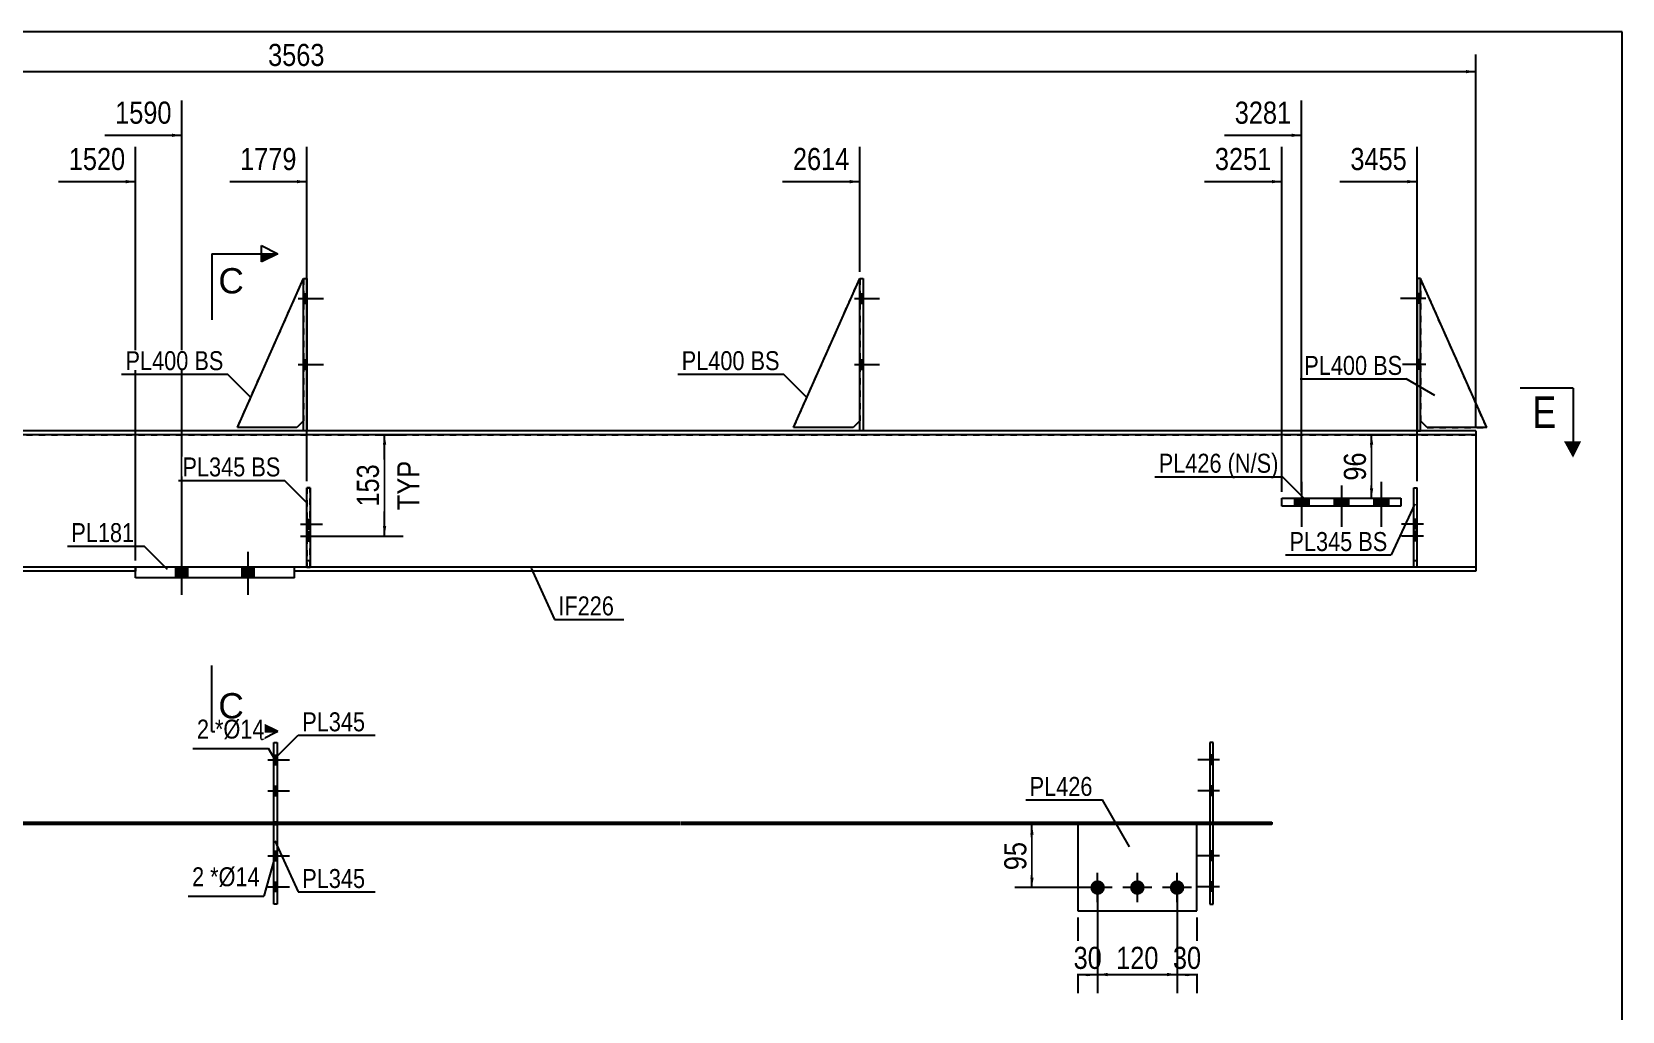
# Model space of a CAD drawing. Header units: millimetres. Extents: x -26 to 376, y -206 to 71.
# Drawn here: x 136.3 to 376.5, y -77.1 to 70.9 of the extents above; entities that cross this region are included whole.
import ezdxf

# ---------------------------------------------------------------- set-up
doc = ezdxf.new("R2010")
doc.units = ezdxf.units.MM
doc.linetypes.add('DXK_LINE_DOT1', pattern=[1.8814, 0.9407, -0.9407])
doc.linetypes.add('DXK_LINE_DOT2', pattern=[3.9198, 1.9599, -1.9599])
doc.styles.add('Arial', font='ARIAL.TTF', dxfattribs={"height": 0.2})
doc.styles.add('Arial Narrow', font='ARIALN.TTF', dxfattribs={"height": 0.2})

# ---------------------------------------------------------------- blocks, each defined once
blk = doc.blocks.new('Unknown-623535673-3405')
at = {"color": 5, "linetype": 'Continuous'}
for p, q in [((376.47, 70.86), (-23.53, 70.86)), ((376.47, -206.14), (376.47, 70.86))]:
    blk.add_line(p, q, dxfattribs=at)
blk = doc.blocks.new('Part-623535673-1231 - 1213')
at = {"color": 2, "linetype": 'Continuous'}
for p, q in [((354.37, 10), (0, 10)), ((177.32, 10.6), (93.82, 10.6)), ((261.32, 10.6), (177.82, 10.6)), ((345.51, 10.6), (261.82, 10.6)), ((354.37, 10.6), (346.01, 10.6)), ((354.37, 10.6), (354.37, 10))]:
    blk.add_line(p, q, dxfattribs=at)
at = {"color": 7, "linetype": 'DXK_LINE_DOT1'}
for p, q in [((177.82, 10.6), (177.32, 10.6)), ((261.82, 10.6), (261.32, 10.6)), ((346.01, 10.6), (345.51, 10.6))]:
    blk.add_line(p, q, dxfattribs=at)
blk = doc.blocks.new('Bolt-623535673-6564 - 1213')
at = {"color": 3, "linetype": 'DXK_LINE_DOT2'}
for p, q in [((176.87, -3.51), (180.17, -3.51)), ((177.82, -2.81), (178.32, -2.81)), ((177.82, -4.21), (178.32, -4.21)), ((177.82, -4.6), (178.32, -4.6)), ((176.87, -5.3), (180.17, -5.3)), ((177.82, -6), (178.32, -6))]:
    blk.add_line(p, q, dxfattribs=at)
blk = doc.blocks.new('Bolt-623535673-1279 - 1213')
at = {"linetype": 'Continuous'}
for points in [[(177.82, 29.9), (177.82, 31.3), (177.32, 31.3), (177.32, 29.9)], [(177.82, 29.9), (177.82, 31.3), (177.32, 31.3), (177.32, 29.9)], [(177.82, 29.9), (177.82, 31.3), (177.32, 31.3), (177.32, 29.9)], [(177.82, 19.9), (177.82, 21.3), (177.32, 21.3), (177.32, 19.9)], [(177.82, 19.9), (177.82, 21.3), (177.32, 21.3), (177.32, 19.9)], [(177.82, 19.9), (177.82, 21.3), (177.32, 21.3), (177.32, 19.9)]]:
    blk.add_hatch(color=3, dxfattribs=at).paths.add_polyline_path(points)
at = {"color": 3, "linetype": 'Continuous'}
for p, q in [((177.32, 31.3), (177.82, 31.3)), ((177.32, 31.3), (177.82, 31.3)), ((177.32, 31.3), (177.82, 31.3)), ((176.52, 30.6), (180.32, 30.6)), ((176.52, 30.6), (180.32, 30.6)), ((176.52, 30.6), (180.32, 30.6)), ((177.32, 29.9), (177.82, 29.9)), ((177.32, 29.9), (177.82, 29.9)), ((177.32, 29.9), (177.82, 29.9)), ((176.52, 20.6), (180.32, 20.6)), ((176.52, 20.6), (180.32, 20.6)), ((176.52, 20.6), (180.32, 20.6)), ((177.32, 21.3), (177.82, 21.3)), ((177.32, 21.3), (177.82, 21.3)), ((177.32, 21.3), (177.82, 21.3)), ((177.32, 19.9), (177.82, 19.9)), ((177.32, 19.9), (177.82, 19.9)), ((177.32, 19.9), (177.82, 19.9))]:
    blk.add_line(p, q, dxfattribs=at)
blk = doc.blocks.new('Bolt-623535673-1286 - 1213')
at = {"linetype": 'Continuous'}
for points in [[(261.82, 29.9), (261.82, 31.3), (261.32, 31.3), (261.32, 29.9)], [(261.82, 29.9), (261.82, 31.3), (261.32, 31.3), (261.32, 29.9)], [(261.82, 29.9), (261.82, 31.3), (261.32, 31.3), (261.32, 29.9)], [(261.82, 19.9), (261.82, 21.3), (261.32, 21.3), (261.32, 19.9)], [(261.82, 19.9), (261.82, 21.3), (261.32, 21.3), (261.32, 19.9)], [(261.82, 19.9), (261.82, 21.3), (261.32, 21.3), (261.32, 19.9)]]:
    blk.add_hatch(color=3, dxfattribs=at).paths.add_polyline_path(points)
at = {"color": 3, "linetype": 'Continuous'}
for p, q in [((261.32, 31.3), (261.82, 31.3)), ((261.32, 31.3), (261.82, 31.3)), ((261.32, 31.3), (261.82, 31.3)), ((260.52, 30.6), (264.32, 30.6)), ((260.52, 30.6), (264.32, 30.6)), ((260.52, 30.6), (264.32, 30.6)), ((261.32, 29.9), (261.82, 29.9)), ((261.32, 29.9), (261.82, 29.9)), ((261.32, 29.9), (261.82, 29.9)), ((260.52, 20.6), (264.32, 20.6)), ((260.52, 20.6), (264.32, 20.6)), ((260.52, 20.6), (264.32, 20.6)), ((261.32, 21.3), (261.82, 21.3)), ((261.32, 21.3), (261.82, 21.3)), ((261.32, 21.3), (261.82, 21.3)), ((261.32, 19.9), (261.82, 19.9)), ((261.32, 19.9), (261.82, 19.9)), ((261.32, 19.9), (261.82, 19.9))]:
    blk.add_line(p, q, dxfattribs=at)
blk = doc.blocks.new('Part-623535673-1232 - 1213')
at = {"color": 2, "linetype": 'Continuous'}
for p, q in [((3.48, -10.6), (3.48, -10)), ((9.82, -10), (3.48, -10)), ((151.95, -10.6), (3.48, -10.6)), ((151.95, -10), (10.32, -10))]:
    blk.add_line(p, q, dxfattribs=at)
at = {"color": 7, "linetype": 'DXK_LINE_DOT1'}
for p, q in [((10.32, -10), (9.82, -10)), ((151.95, -10), (151.95, -10.6))]:
    blk.add_line(p, q, dxfattribs=at)
blk = doc.blocks.new('Bolt-623535673-6558 - 1213')
at = {"color": 3, "linetype": 'DXK_LINE_DOT2'}
for p, q in [((346.46, -3.51), (343.16, -3.51)), ((345.51, -2.81), (345.01, -2.81)), ((345.51, -4.21), (345.01, -4.21)), ((345.51, -4.6), (345.01, -4.6)), ((346.46, -5.3), (343.16, -5.3)), ((345.51, -6), (345.01, -6))]:
    blk.add_line(p, q, dxfattribs=at)
blk = doc.blocks.new('Part-623535673-1233 - 1213')
at = {"color": 2, "linetype": 'Continuous'}
for p, q in [((151.95, -11.6), (151.95, -10)), ((175.95, -10), (151.95, -10)), ((175.95, -11.6), (151.95, -11.6)), ((175.95, -11.6), (175.95, -10))]:
    blk.add_line(p, q, dxfattribs=at)
blk = doc.blocks.new('Part-623535673-6553 - 1213')
at = {"color": 7, "linetype": 'DXK_LINE_DOT1'}
for p, q in [((251.32, 11.1), (261.32, 33.6)), ((261.32, 12.1), (260.32, 11.1)), ((260.32, 11.1), (251.32, 11.1))]:
    blk.add_line(p, q, dxfattribs=at)
blk = doc.blocks.new('Part-623535673-1241 - 1213')
at = {"color": 2, "linetype": 'Continuous'}
for p, q in [((346.01, 33.6), (345.51, 33.6)), ((345.51, 33.6), (345.51, 10.6)), ((346.01, 10.6), (346.01, 33.6)), ((345.51, 10.6), (346.01, 10.6))]:
    blk.add_line(p, q, dxfattribs=at)
blk = doc.blocks.new('Part-623535673-1242 - 1213')
at = {"color": 2, "linetype": 'Continuous'}
for p, q in [((356.01, 11.1), (346.01, 33.6)), ((347.01, 11.1), (346.01, 12.1)), ((356.01, 11.1), (347.01, 11.1))]:
    blk.add_line(p, q, dxfattribs=at)
at = {"color": 7, "linetype": 'DXK_LINE_DOT1'}
blk.add_line((346.01, 33.6), (346.01, 12.1), dxfattribs=at)
blk = doc.blocks.new('Part-623535673-1245 - 1213')
at = {"color": 7, "linetype": 'DXK_LINE_DOT1'}
for p, q in [((345.01, -10), (345.01, 2)), ((345.01, 2), (345.51, 2)), ((345.51, -10), (345.51, 2)), ((345.01, -9), (345.51, -9)), ((345.51, -10), (345.01, -10))]:
    blk.add_line(p, q, dxfattribs=at)
blk = doc.blocks.new('Part-623535673-1249 - 1213')
at = {"color": 2, "linetype": 'Continuous'}
for p, q in [((177.32, 10.6), (177.32, 33.6)), ((177.32, 33.6), (177.82, 33.6)), ((177.82, 33.6), (177.82, 10.6)), ((177.82, 10.6), (177.32, 10.6))]:
    blk.add_line(p, q, dxfattribs=at)
blk = doc.blocks.new('Part-623535673-1250 - 1213')
at = {"color": 2, "linetype": 'Continuous'}
for p, q in [((167.32, 11.1), (177.32, 33.6)), ((177.32, 12.1), (176.32, 11.1)), ((176.32, 11.1), (167.32, 11.1))]:
    blk.add_line(p, q, dxfattribs=at)
at = {"color": 7, "linetype": 'DXK_LINE_DOT1'}
blk.add_line((177.32, 33.6), (177.32, 12.1), dxfattribs=at)
blk = doc.blocks.new('Part-623535673-1253 - 1213')
at = {"color": 2, "linetype": 'Continuous'}
for p, q in [((177.82, -10), (177.82, 2)), ((177.82, 2), (178.32, 2)), ((178.32, 2), (178.32, -10)), ((178.32, -10), (177.82, -10))]:
    blk.add_line(p, q, dxfattribs=at)
at = {"color": 7, "linetype": 'DXK_LINE_DOT1'}
blk.add_line((177.82, -9), (178.32, -9), dxfattribs=at)
blk = doc.blocks.new('Part-623535673-1256 - 1213')
at = {"color": 2, "linetype": 'Continuous'}
for p, q in [((261.32, 10.6), (261.32, 33.6)), ((261.32, 33.6), (261.82, 33.6)), ((261.82, 33.6), (261.82, 10.6)), ((261.82, 10.6), (261.32, 10.6))]:
    blk.add_line(p, q, dxfattribs=at)
blk = doc.blocks.new('Part-623535673-1257 - 1213')
at = {"color": 2, "linetype": 'Continuous'}
for p, q in [((325.06, -0.8), (325.06, 0.4)), ((325.06, 0.4), (343.06, 0.4)), ((343.06, 0.4), (343.06, -0.8)), ((343.06, -0.8), (325.06, -0.8))]:
    blk.add_line(p, q, dxfattribs=at)
blk = doc.blocks.new('Part-623535673-1259 - 1213')
at = {"color": 2, "linetype": 'Continuous'}
for p, q in [((177.82, -10), (175.95, -10)), ((354.37, -10.6), (175.95, -10.6)), ((345.01, -10), (178.32, -10)), ((354.37, -10), (345.51, -10)), ((354.37, -10), (354.37, -10.6))]:
    blk.add_line(p, q, dxfattribs=at)
at = {"color": 7, "linetype": 'DXK_LINE_DOT1'}
for p, q in [((175.95, -10.6), (175.95, -10)), ((178.32, -10), (177.82, -10)), ((345.51, -10), (345.01, -10))]:
    blk.add_line(p, q, dxfattribs=at)
blk = doc.blocks.new('Part-623535673-1260 - 1213')
at = {"color": 7, "linetype": 'DXK_LINE_DOT1'}
for p, q in [((0, 10), (354.37, 10)), ((345.01, -10), (10.32, -10)), ((354.37, -10), (345.51, -10))]:
    blk.add_line(p, q, dxfattribs=at)
at = {"color": 2, "linetype": 'Continuous'}
blk.add_line((354.37, 10), (354.37, -10), dxfattribs=at)
blk = doc.blocks.new('Bolt-623535673-1263 - 1213')
at = {"linetype": 'Continuous'}
for points in [[(158.05, -11.6), (159.85, -11.6), (159.85, -10), (158.05, -10)], [(158.05, -11.6), (159.85, -11.6), (159.85, -10), (158.05, -10)], [(168.05, -11.6), (169.85, -11.6), (169.85, -10), (168.05, -10)], [(168.05, -11.6), (169.85, -11.6), (169.85, -10), (168.05, -10)]]:
    blk.add_hatch(color=3, dxfattribs=at).paths.add_polyline_path(points)
at = {"color": 3, "linetype": 'Continuous'}
for p, q in [((158.95, -14.2), (158.95, -7.7)), ((158.95, -14.2), (158.95, -7.7)), ((168.95, -14.2), (168.95, -7.7)), ((168.95, -14.2), (168.95, -7.7)), ((158.05, -11.6), (158.05, -10)), ((158.05, -11.6), (158.05, -10)), ((159.85, -11.6), (159.85, -10)), ((159.85, -11.6), (159.85, -10)), ((168.05, -11.6), (168.05, -10)), ((168.05, -11.6), (168.05, -10)), ((169.85, -11.6), (169.85, -10)), ((169.85, -11.6), (169.85, -10))]:
    blk.add_line(p, q, dxfattribs=at)
blk = doc.blocks.new('Bolt-623535673-1271 - 1213')
at = {"linetype": 'Continuous'}
for points in [[(346.01, 29.9), (346.01, 31.3), (345.51, 31.3), (345.51, 29.9)], [(346.01, 29.9), (346.01, 31.3), (345.51, 31.3), (345.51, 29.9)], [(346.01, 29.9), (346.01, 31.3), (345.51, 31.3), (345.51, 29.9)], [(346.01, 19.9), (346.01, 21.3), (345.51, 21.3), (345.51, 19.9)], [(346.01, 19.9), (346.01, 21.3), (345.51, 21.3), (345.51, 19.9)], [(346.01, 19.9), (346.01, 21.3), (345.51, 21.3), (345.51, 19.9)]]:
    blk.add_hatch(color=3, dxfattribs=at).paths.add_polyline_path(points)
at = {"color": 3, "linetype": 'Continuous'}
for p, q in [((346.01, 31.3), (345.51, 31.3)), ((346.01, 31.3), (345.51, 31.3)), ((346.01, 31.3), (345.51, 31.3)), ((346.81, 30.6), (343.01, 30.6)), ((346.81, 30.6), (343.01, 30.6)), ((346.81, 30.6), (343.01, 30.6)), ((346.01, 29.9), (345.51, 29.9)), ((346.01, 29.9), (345.51, 29.9)), ((346.01, 29.9), (345.51, 29.9)), ((346.81, 20.6), (343.01, 20.6)), ((346.81, 20.6), (343.01, 20.6)), ((346.81, 20.6), (343.01, 20.6)), ((346.01, 21.3), (345.51, 21.3)), ((346.01, 21.3), (345.51, 21.3)), ((346.01, 21.3), (345.51, 21.3)), ((346.01, 19.9), (345.51, 19.9)), ((346.01, 19.9), (345.51, 19.9)), ((346.01, 19.9), (345.51, 19.9))]:
    blk.add_line(p, q, dxfattribs=at)
blk = doc.blocks.new('Bolt-623535673-1287 - 1213')
at = {"linetype": 'Continuous'}
for points in [[(329.16, 0.4), (326.96, 0.4), (326.96, -0.8), (329.16, -0.8)], [(335.16, 0.4), (332.96, 0.4), (332.96, -0.8), (335.16, -0.8)], [(341.16, 0.4), (338.96, 0.4), (338.96, -0.8), (341.16, -0.8)]]:
    blk.add_hatch(color=3, dxfattribs=at).paths.add_polyline_path(points)
at = {"color": 3, "linetype": 'Continuous'}
for p, q in [((328.06, 2.9), (328.06, -3.9)), ((334.06, 2.9), (334.06, -3.9)), ((340.06, 2.9), (340.06, -3.9)), ((326.96, 0.4), (326.96, -0.8)), ((329.16, 0.4), (329.16, -0.8)), ((332.96, 0.4), (332.96, -0.8)), ((335.16, 0.4), (335.16, -0.8)), ((338.96, 0.4), (338.96, -0.8)), ((341.16, 0.4), (341.16, -0.8))]:
    blk.add_line(p, q, dxfattribs=at)
blk = doc.blocks.new('Part-623535673-6540 - 1213')
at = {"color": 7, "linetype": 'DXK_LINE_DOT1'}
for p, q in [((177.82, 2), (177.82, -10)), ((178.32, 2), (177.82, 2)), ((178.32, -10), (178.32, 2)), ((177.82, -10), (178.32, -10))]:
    blk.add_line(p, q, dxfattribs=at)
blk = doc.blocks.new('Part-623535673-6551 - 1213')
at = {"color": 7, "linetype": 'DXK_LINE_DOT1'}
for p, q in [((356.01, 11.1), (346.01, 33.6)), ((346.01, 12.1), (347.01, 11.1)), ((347.01, 11.1), (356.01, 11.1))]:
    blk.add_line(p, q, dxfattribs=at)
blk = doc.blocks.new('Part-623535673-6539 - 1213')
at = {"color": 2, "linetype": 'Continuous'}
for p, q in [((251.32, 11.1), (261.32, 33.6)), ((261.32, 12.1), (260.32, 11.1)), ((260.32, 11.1), (251.32, 11.1))]:
    blk.add_line(p, q, dxfattribs=at)
at = {"color": 7, "linetype": 'DXK_LINE_DOT1'}
blk.add_line((261.32, 33.6), (261.32, 12.1), dxfattribs=at)
blk = doc.blocks.new('Part-623535673-6544 - 1213')
at = {"color": 2, "linetype": 'Continuous'}
for p, q in [((345.01, -10), (345.01, 2)), ((345.01, 2), (345.51, 2)), ((345.51, -10), (345.51, 2)), ((345.51, -10), (345.01, -10))]:
    blk.add_line(p, q, dxfattribs=at)
blk = doc.blocks.new('Part-623535673-6552 - 1213')
at = {"color": 7, "linetype": 'DXK_LINE_DOT1'}
for p, q in [((167.32, 11.1), (177.32, 33.6)), ((177.32, 12.1), (176.32, 11.1)), ((176.32, 11.1), (167.32, 11.1))]:
    blk.add_line(p, q, dxfattribs=at)
blk = doc.blocks.new('Bolt-623535673-6561 - 1213')
at = {"linetype": 'Continuous'}
for points in [[(177.82, -2.81), (177.82, -4.21), (178.32, -4.21), (178.32, -2.81)], [(177.82, -4.6), (177.82, -6), (178.32, -6), (178.32, -4.6)]]:
    blk.add_hatch(color=3, dxfattribs=at).paths.add_polyline_path(points)
at = {"color": 3, "linetype": 'Continuous'}
for p, q in [((176.87, -3.51), (180.17, -3.51)), ((177.82, -2.81), (178.32, -2.81)), ((177.82, -4.21), (178.32, -4.21)), ((177.82, -4.6), (178.32, -4.6)), ((176.87, -5.3), (180.17, -5.3)), ((177.82, -6), (178.32, -6))]:
    blk.add_line(p, q, dxfattribs=at)
blk = doc.blocks.new('Bolt-623535673-6567 - 1213')
at = {"linetype": 'Continuous'}
for points in [[(345.51, -4.21), (345.51, -2.81), (345.01, -2.81), (345.01, -4.21)], [(345.51, -6), (345.51, -4.6), (345.01, -4.6), (345.01, -6)]]:
    blk.add_hatch(color=3, dxfattribs=at).paths.add_polyline_path(points)
at = {"color": 3, "linetype": 'Continuous'}
for p, q in [((346.46, -3.51), (343.16, -3.51)), ((345.51, -2.81), (345.01, -2.81)), ((345.51, -4.21), (345.01, -4.21)), ((345.51, -4.6), (345.01, -4.6)), ((346.46, -5.3), (343.16, -5.3)), ((345.51, -6), (345.01, -6))]:
    blk.add_line(p, q, dxfattribs=at)
blk = doc.blocks.new('Part-623535673-5428 - 5403')
at = {"color": 2, "linetype": 'Continuous'}
for p, q in [((172.85, -60.89), (172.85, -48.89)), ((173.35, -48.89), (173.35, -60.89)), ((173.35, -60.89), (172.85, -60.89))]:
    blk.add_line(p, q, dxfattribs=at)
at = {"color": 7, "linetype": 'DXK_LINE_DOT1'}
blk.add_line((172.85, -48.89), (173.35, -48.89), dxfattribs=at)
blk = doc.blocks.new('Part-623535673-5420 - 5403')
at = {"color": 2, "linetype": 'Continuous'}
for p, q in [((314.71, -36.49), (314.21, -36.49)), ((314.21, -36.49), (314.21, -48.49)), ((314.71, -48.49), (314.71, -36.49))]:
    blk.add_line(p, q, dxfattribs=at)
at = {"color": 7, "linetype": 'DXK_LINE_DOT1'}
blk.add_line((314.21, -48.49), (314.71, -48.49), dxfattribs=at)
blk = doc.blocks.new('Part-623535673-5432 - 5403')
at = {"color": 2, "linetype": 'Continuous'}
for p, q in [((294.25, -48.89), (294.25, -61.89)), ((312.25, -61.89), (312.25, -48.89)), ((294.25, -61.89), (312.25, -61.89))]:
    blk.add_line(p, q, dxfattribs=at)
at = {"color": 7, "linetype": 'DXK_LINE_DOT1'}
blk.add_line((312.25, -48.89), (294.25, -48.89), dxfattribs=at)
blk = doc.blocks.new('Part-623535673-5435 - 5403')
at = {"linetype": 'Continuous'}
h = blk.add_hatch(dxfattribs=at)
h.set_pattern_fill('', scale=0.3, style=0, pattern_type=0)
h.set_pattern_definition([(45, (323.5622, -48.8913), (-0.6735192, 0.6735192), [])])
h.paths.add_polyline_path([(6.06, -48.89), (323.56, -48.89), (323.56, -48.49), (6.06, -48.49)])
at = {"color": 2, "linetype": 'Continuous'}
for p, q in [((111.9, -48.49), (234.15, -48.49)), ((234.15, -48.89), (111.9, -48.89)), ((234.25, -48.49), (323.56, -48.49)), ((323.56, -48.89), (234.25, -48.89)), ((323.56, -48.49), (323.56, -48.89))]:
    blk.add_line(p, q, dxfattribs=at)
blk = doc.blocks.new('Bolt-623535673-5462 - 5403')
at = {"linetype": 'Continuous'}
for points in [[(296.15, -58.39, -1), (298.35, -58.39, -1)], [(302.15, -58.39, -1), (304.35, -58.39, -1)], [(308.15, -58.39, -1), (310.35, -58.39, -1)]]:
    blk.add_hatch(color=3, dxfattribs=at).paths.add_polyline_path(points)
at = {"color": 3, "linetype": 'Continuous'}
for p, q in [((297.25, -60.59), (297.25, -56.19)), ((303.25, -60.59), (303.25, -56.19)), ((309.25, -60.59), (309.25, -56.19)), ((299.45, -58.39), (295.05, -58.39)), ((305.45, -58.39), (301.05, -58.39)), ((311.45, -58.39), (307.05, -58.39))]:
    blk.add_line(p, q, dxfattribs=at)
blk = doc.blocks.new('Part-623535673-6678 - 5403')
at = {"color": 2, "linetype": 'Continuous'}
for p, q in [((172.85, -48.49), (172.85, -36.49)), ((172.85, -36.49), (173.35, -36.49)), ((173.35, -36.49), (173.35, -48.49))]:
    blk.add_line(p, q, dxfattribs=at)
at = {"color": 7, "linetype": 'DXK_LINE_DOT1'}
blk.add_line((173.35, -48.49), (172.85, -48.49), dxfattribs=at)
blk = doc.blocks.new('Part-623535673-6682 - 5403')
at = {"color": 2, "linetype": 'Continuous'}
for p, q in [((314.21, -48.89), (314.21, -60.89)), ((314.71, -60.89), (314.71, -48.89)), ((314.21, -60.89), (314.71, -60.89))]:
    blk.add_line(p, q, dxfattribs=at)
at = {"color": 7, "linetype": 'DXK_LINE_DOT1'}
blk.add_line((314.71, -48.89), (314.21, -48.89), dxfattribs=at)
blk = doc.blocks.new('Bolt-623535673-6696 - 5403')
at = {"linetype": 'Continuous'}
for points in [[(314.71, -39.82), (314.71, -38.42), (314.21, -38.42), (314.21, -39.82)], [(314.71, -44.49), (314.71, -43.09), (314.21, -43.09), (314.21, -44.49)]]:
    blk.add_hatch(color=3, dxfattribs=at).paths.add_polyline_path(points)
at = {"color": 3, "linetype": 'Continuous'}
for p, q in [((314.71, -38.42), (314.21, -38.42)), ((315.66, -39.12), (312.36, -39.12)), ((314.71, -39.82), (314.21, -39.82)), ((314.71, -43.09), (314.21, -43.09)), ((315.66, -43.79), (312.36, -43.79)), ((314.71, -44.49), (314.21, -44.49))]:
    blk.add_line(p, q, dxfattribs=at)
blk = doc.blocks.new('Bolt-623535673-6699 - 5403')
at = {"linetype": 'Continuous'}
for points in [[(172.85, -52.89), (172.85, -54.29), (173.35, -54.29), (173.35, -52.89)], [(172.85, -57.56), (172.85, -58.96), (173.35, -58.96), (173.35, -57.56)]]:
    blk.add_hatch(color=3, dxfattribs=at).paths.add_polyline_path(points)
at = {"color": 3, "linetype": 'Continuous'}
for p, q in [((171.9, -53.59), (175.2, -53.59)), ((172.85, -52.89), (173.35, -52.89)), ((172.85, -54.29), (173.35, -54.29)), ((172.85, -57.56), (173.35, -57.56)), ((171.9, -58.26), (175.2, -58.26)), ((172.85, -58.96), (173.35, -58.96))]:
    blk.add_line(p, q, dxfattribs=at)
blk = doc.blocks.new('Bolt-623535673-6702 - 5403')
at = {"linetype": 'Continuous'}
for points in [[(173.35, -39.82), (173.35, -38.42), (172.85, -38.42), (172.85, -39.82)], [(173.35, -44.49), (173.35, -43.09), (172.85, -43.09), (172.85, -44.49)]]:
    blk.add_hatch(color=3, dxfattribs=at).paths.add_polyline_path(points)
at = {"color": 3, "linetype": 'Continuous'}
for p, q in [((172.85, -38.42), (173.35, -38.42)), ((171.9, -39.12), (175.2, -39.12)), ((172.85, -39.82), (173.35, -39.82)), ((172.85, -43.09), (173.35, -43.09)), ((171.9, -43.79), (175.2, -43.79)), ((172.85, -44.49), (173.35, -44.49))]:
    blk.add_line(p, q, dxfattribs=at)
blk = doc.blocks.new('Bolt-623535673-6705 - 5403')
at = {"linetype": 'Continuous'}
for points in [[(314.21, -52.89), (314.21, -54.29), (314.71, -54.29), (314.71, -52.89)], [(314.21, -57.56), (314.21, -58.96), (314.71, -58.96), (314.71, -57.56)]]:
    blk.add_hatch(color=3, dxfattribs=at).paths.add_polyline_path(points)
at = {"color": 3, "linetype": 'Continuous'}
for p, q in [((315.66, -53.59), (312.36, -53.59)), ((314.71, -52.89), (314.21, -52.89)), ((314.71, -54.29), (314.21, -54.29)), ((314.71, -57.56), (314.21, -57.56)), ((315.66, -58.26), (312.36, -58.26)), ((314.71, -58.96), (314.21, -58.96))]:
    blk.add_line(p, q, dxfattribs=at)
blk = doc.blocks.new('StraightDimension-623535673-9148 - 1213')
at = {"linetype": 'Continuous'}
blk.add_hatch(color=4, dxfattribs=at).paths.add_polyline_path([(323.56, 48.48), (325.06, 48.23), (323.56, 47.98)])
at = {"color": 4, "linetype": 'Continuous'}
for p, q in [((325.06, 1.4), (325.06, 53.48)), ((313.4, 48.23), (325.06, 48.23))]:
    blk.add_line(p, q, dxfattribs=at)
at = {"color": 0}
blk.add_wipeout([(324.19, 49.28), (324.19, 54.18), (314.26, 54.18), (314.26, 49.28)], dxfattribs=at)
at = {"color": 4, "style": 'Arial Narrow'}
blk.add_text('3251', height=3.34, dxfattribs=at).set_placement((314.96, 49.98))
blk = doc.blocks.new('StraightDimension-623535673-9146 - 1213')
at = {"linetype": 'Continuous'}
blk.add_hatch(color=4, dxfattribs=at).paths.add_polyline_path([(344.01, 48.48), (345.51, 48.23), (344.01, 47.98)])
at = {"color": 4, "linetype": 'Continuous'}
for p, q in [((345.51, 3), (345.51, 53.48)), ((333.85, 48.23), (345.51, 48.23))]:
    blk.add_line(p, q, dxfattribs=at)
at = {"color": 0}
blk.add_wipeout([(344.65, 49.28), (344.65, 54.18), (334.72, 54.18), (334.72, 49.28)], dxfattribs=at)
at = {"color": 4, "style": 'Arial Narrow'}
blk.add_text('3455', height=3.34, dxfattribs=at).set_placement((335.42, 49.98))
blk = doc.blocks.new('StraightDimension-623535673-4363 - 1213')
at = {"linetype": 'Continuous'}
for points in [[(189.3, 8.5), (189.55, 10), (189.8, 8.5)], [(189.8, -3.8), (189.55, -5.3), (189.3, -3.8)]]:
    blk.add_hatch(color=4, dxfattribs=at).paths.add_polyline_path(points)
at = {"color": 4, "linetype": 'Continuous'}
for p, q in [((188.18, 10), (192.35, 10)), ((189.55, -5.3), (189.55, 10)), ((180.25, -5.3), (192.35, -5.3))]:
    blk.add_line(p, q, dxfattribs=at)
at = {"color": 0}
blk.add_wipeout([(189.4, 6.25), (184.5, 6.25), (184.5, -1.55), (189.4, -1.55)], dxfattribs=at)
at = {"color": 4, "style": 'Arial Narrow'}
blk.add_text('153', height=3.34, rotation=90.0002, dxfattribs=at).set_placement((188.7, -0.85))
at = {"color": 0, "linetype": 'Continuous'}
blk.add_wipeout([(195.5, 6.78), (190.6, 6.78), (190.6, -2.08), (195.5, -2.08)], dxfattribs=at)
at = {"color": 4, "linetype": 'Continuous', "style": 'Arial Narrow'}
blk.add_text('TYP', height=3.34, rotation=90.0002, dxfattribs=at).set_placement((194.8, -1.38))
blk = doc.blocks.new('StraightDimension-623535673-4376 - 1213')
at = {"linetype": 'Continuous'}
blk.add_hatch(color=4, dxfattribs=at).paths.add_polyline_path([(352.87, 65.1), (354.37, 64.85), (352.87, 64.6)])
at = {"color": 4, "linetype": 'Continuous'}
for p, q in [((354.37, 11), (354.37, 67.45)), ((-1.91, 64.85), (354.37, 64.85))]:
    blk.add_line(p, q, dxfattribs=at)
at = {"color": 0}
blk.add_wipeout([(181.19, 65), (181.19, 69.9), (171.26, 69.9), (171.26, 65)], dxfattribs=at)
at = {"color": 4, "style": 'Arial Narrow'}
blk.add_text('3563', height=3.34, dxfattribs=at).set_placement((171.96, 65.7))
blk = doc.blocks.new('StraightDimension-623535673-4402 - 1213')
at = {"linetype": 'Continuous'}
for points in [[(338.37, 8.5), (338.62, 10), (338.87, 8.5)], [(338.87, 1.9), (338.62, 0.4), (338.37, 1.9)]]:
    blk.add_hatch(color=4, dxfattribs=at).paths.add_polyline_path(points)
at = {"color": 4, "linetype": 'Continuous'}
for p, q in [((337.91, 10), (341.42, 10)), ((338.62, 0.4), (338.62, 10)), ((337.91, 0.4), (341.42, 0.4))]:
    blk.add_line(p, q, dxfattribs=at)
at = {"color": 0}
blk.add_wipeout([(338.47, 8.03), (333.57, 8.03), (333.57, 2.37), (338.47, 2.37)], dxfattribs=at)
at = {"color": 4, "style": 'Arial Narrow'}
blk.add_text('96', height=3.34, rotation=90.0002, dxfattribs=at).set_placement((337.77, 3.07))
blk = doc.blocks.new('StraightDimension-623535673-9151 - 1213')
at = {"linetype": 'Continuous'}
blk.add_hatch(color=4, dxfattribs=at).paths.add_polyline_path([(157.45, 55.48), (158.95, 55.23), (157.45, 54.98)])
at = {"color": 4, "linetype": 'Continuous'}
for p, q in [((158.95, -9), (158.95, 60.48)), ((147.3, 55.23), (158.95, 55.23))]:
    blk.add_line(p, q, dxfattribs=at)
at = {"color": 0}
blk.add_wipeout([(158.09, 56.28), (158.09, 61.18), (148.16, 61.18), (148.16, 56.28)], dxfattribs=at)
at = {"color": 4, "style": 'Arial Narrow'}
blk.add_text('1590', height=3.34, dxfattribs=at).set_placement((148.86, 56.98))
blk = doc.blocks.new('StraightDimension-623535673-9147 - 1213')
at = {"linetype": 'Continuous'}
blk.add_hatch(color=4, dxfattribs=at).paths.add_polyline_path([(326.56, 55.48), (328.06, 55.23), (326.56, 54.98)])
at = {"color": 4, "linetype": 'Continuous'}
for p, q in [((328.06, 1.4), (328.06, 60.48)), ((316.4, 55.23), (328.06, 55.23))]:
    blk.add_line(p, q, dxfattribs=at)
at = {"color": 0}
blk.add_wipeout([(327.19, 56.28), (327.19, 61.18), (317.26, 61.18), (317.26, 56.28)], dxfattribs=at)
at = {"color": 4, "style": 'Arial Narrow'}
blk.add_text('3281', height=3.34, dxfattribs=at).set_placement((317.96, 56.98))
blk = doc.blocks.new('StraightDimension-623535673-9149 - 1213')
at = {"linetype": 'Continuous'}
blk.add_hatch(color=4, dxfattribs=at).paths.add_polyline_path([(259.82, 48.48), (261.32, 48.23), (259.82, 47.98)])
at = {"color": 4, "linetype": 'Continuous'}
for p, q in [((261.32, 34.6), (261.32, 53.48)), ((249.67, 48.23), (261.32, 48.23))]:
    blk.add_line(p, q, dxfattribs=at)
at = {"color": 0}
blk.add_wipeout([(260.46, 49.28), (260.46, 54.18), (250.53, 54.18), (250.53, 49.28)], dxfattribs=at)
at = {"color": 4, "style": 'Arial Narrow'}
blk.add_text('2614', height=3.34, dxfattribs=at).set_placement((251.23, 49.98))
blk = doc.blocks.new('StraightDimension-623535673-9150 - 1213')
at = {"linetype": 'Continuous'}
blk.add_hatch(color=4, dxfattribs=at).paths.add_polyline_path([(176.32, 48.48), (177.82, 48.23), (176.32, 47.98)])
at = {"color": 4, "linetype": 'Continuous'}
for p, q in [((177.82, 3), (177.82, 53.48)), ((166.16, 48.23), (177.82, 48.23))]:
    blk.add_line(p, q, dxfattribs=at)
at = {"color": 0}
blk.add_wipeout([(176.96, 49.28), (176.96, 54.18), (167.03, 54.18), (167.03, 49.28)], dxfattribs=at)
at = {"color": 4, "style": 'Arial Narrow'}
blk.add_text('1779', height=3.34, dxfattribs=at).set_placement((167.73, 49.98))
blk = doc.blocks.new('StraightDimension-623535673-9152 - 1213')
at = {"linetype": 'Continuous'}
blk.add_hatch(color=4, dxfattribs=at).paths.add_polyline_path([(150.45, 48.48), (151.95, 48.23), (150.45, 47.98)])
at = {"color": 4, "linetype": 'Continuous'}
for p, q in [((151.95, -9), (151.95, 53.48)), ((140.3, 48.23), (151.95, 48.23))]:
    blk.add_line(p, q, dxfattribs=at)
at = {"color": 0}
blk.add_wipeout([(151.09, 49.28), (151.09, 54.18), (141.16, 54.18), (141.16, 49.28)], dxfattribs=at)
at = {"color": 4, "style": 'Arial Narrow'}
blk.add_text('1520', height=3.34, dxfattribs=at).set_placement((141.86, 49.98))
blk = doc.blocks.new('StraightDimension-623535673-5933 - 5403')
at = {"linetype": 'Continuous'}
for points in [[(287.08, -50.39), (287.33, -48.89), (287.58, -50.39)], [(287.58, -56.89), (287.33, -58.39), (287.08, -56.89)]]:
    blk.add_hatch(color=4, dxfattribs=at).paths.add_polyline_path(points)
at = {"color": 4, "linetype": 'Continuous'}
for p, q in [((302.25, -48.89), (284.73, -48.89)), ((287.33, -58.39), (287.33, -48.89)), ((296.25, -58.39), (284.73, -58.39))]:
    blk.add_line(p, q, dxfattribs=at)
at = {"color": 0}
blk.add_wipeout([(287.18, -50.81), (282.28, -50.81), (282.28, -56.47), (287.18, -56.47)], dxfattribs=at)
at = {"color": 4, "style": 'Arial Narrow'}
blk.add_text('95', height=3.34, rotation=90.0002, dxfattribs=at).set_placement((286.48, -55.77))
blk = doc.blocks.new('StraightDimension-623535673-5949 - 5403')
at = {"linetype": 'Continuous'}
for points in [[(295.75, -71.78), (294.25, -71.53), (295.75, -71.28)], [(295.75, -71.28), (297.25, -71.53), (295.75, -71.78)]]:
    blk.add_hatch(color=4, dxfattribs=at).paths.add_polyline_path(points)
at = {"color": 4, "linetype": 'Continuous'}
for p, q in [((297.25, -59.39), (297.25, -74.33)), ((294.25, -62.89), (294.25, -74.33)), ((294.25, -71.53), (297.25, -71.53))]:
    blk.add_line(p, q, dxfattribs=at)
at = {"color": 0}
blk.add_wipeout([(298.58, -71.38), (298.58, -66.48), (292.92, -66.48), (292.92, -71.38)], dxfattribs=at)
at = {"color": 4, "style": 'Arial Narrow'}
blk.add_text('30', height=3.34, dxfattribs=at).set_placement((293.62, -70.68))
blk = doc.blocks.new('StraightDimension-623535673-5947 - 5403')
at = {"linetype": 'Continuous'}
for points in [[(310.75, -71.78), (309.25, -71.53), (310.75, -71.28)], [(310.75, -71.28), (312.25, -71.53), (310.75, -71.78)]]:
    blk.add_hatch(color=4, dxfattribs=at).paths.add_polyline_path(points)
at = {"color": 4, "linetype": 'Continuous'}
for p, q in [((309.25, -59.39), (309.25, -74.33)), ((312.25, -62.89), (312.25, -74.33)), ((309.25, -71.53), (312.25, -71.53))]:
    blk.add_line(p, q, dxfattribs=at)
at = {"color": 0}
blk.add_wipeout([(313.58, -71.38), (313.58, -66.48), (307.92, -66.48), (307.92, -71.38)], dxfattribs=at)
at = {"color": 4, "style": 'Arial Narrow'}
blk.add_text('30', height=3.34, dxfattribs=at).set_placement((308.62, -70.68))
blk = doc.blocks.new('StraightDimension-623535673-5948 - 5403')
at = {"linetype": 'Continuous'}
for points in [[(298.75, -71.78), (297.25, -71.53), (298.75, -71.28)], [(307.75, -71.28), (309.25, -71.53), (307.75, -71.78)]]:
    blk.add_hatch(color=4, dxfattribs=at).paths.add_polyline_path(points)
at = {"color": 4, "linetype": 'Continuous'}
for p, q in [((297.25, -59.39), (297.25, -74.33)), ((309.25, -59.39), (309.25, -74.33)), ((297.25, -71.53), (309.25, -71.53))]:
    blk.add_line(p, q, dxfattribs=at)
at = {"color": 0}
blk.add_wipeout([(307.15, -71.38), (307.15, -66.48), (299.35, -66.48), (299.35, -71.38)], dxfattribs=at)
at = {"color": 4, "style": 'Arial Narrow'}
blk.add_text('120', height=3.34, dxfattribs=at).set_placement((300.05, -70.68))
blk = doc.blocks.new('SectionMark-623535673-1553 - 1213')
at = {"linetype": 'Continuous'}
for points in [[(170.95, 36.1), (170.95, 37.35), (173.45, 37.35)], [(170.95, -34.84), (170.95, -33.59), (173.45, -34.84)]]:
    blk.add_hatch(color=30, dxfattribs=at).paths.add_polyline_path(points)
at = {"color": 30, "linetype": 'Continuous'}
for p, q in [((170.95, 36.1), (170.95, 38.6)), ((170.95, 38.6), (173.45, 37.35)), ((163.45, 37.35), (173.45, 37.35)), ((173.45, 37.35), (170.95, 36.1)), ((173.45, -34.84), (170.95, -33.59)), ((170.95, -33.59), (170.95, -36.09)), ((163.45, -34.84), (173.45, -34.84)), ((173.45, -34.84), (170.95, -36.09))]:
    blk.add_line(p, q, dxfattribs=at)
at = {"color": 0, "linetype": 'Continuous'}
for points in [[(168.31, 31.35), (168.31, 35.35), (164.45, 35.35), (164.45, 31.35)], [(168.31, -32.84), (168.31, -28.84), (164.45, -28.84), (164.45, -32.84)]]:
    blk.add_wipeout(points, dxfattribs=at)
at = {"color": 30, "linetype": 'Continuous'}
for p, q in [((163.45, 37.35), (163.45, 27.35)), ((163.45, -34.84), (163.45, -24.84))]:
    blk.add_line(p, q, dxfattribs=at)
at = {"color": 96, "linetype": 'Continuous', "style": 'Arial'}
for p in [(164.45, 31.35), (164.45, -32.84)]:
    blk.add_text('C', height=3.82, dxfattribs=at).set_placement(p)
blk = doc.blocks.new('MarkSet-623535673-8492 - 1213')
at = {"color": 0}
blk.add_wipeout([(337.97, 19.04), (337.97, 22.04), (328.46, 22.04), (328.46, 19.04)], dxfattribs=at)
blk.add_wipeout([(337.97, 19.04), (337.97, 22.04), (328.46, 22.04), (328.46, 19.04)], dxfattribs=at)
blk.add_wipeout([(343.25, 19.04), (343.25, 22.04), (338.87, 22.04), (338.87, 19.04)], dxfattribs=at)
blk.add_wipeout([(343.25, 19.04), (343.25, 22.04), (338.87, 22.04), (338.87, 19.04)], dxfattribs=at)
at = {"color": 7, "linetype": 'Continuous'}
for p in [(327.86, 18.44), (348.18, 15.94)]:
    blk.add_line(p, (343.85, 18.44), dxfattribs=at)
at = {"color": 3, "style": 'Arial Narrow'}
for s, p in [('PL400', (328.46, 19.04)), ('BS', (338.87, 19.04))]:
    blk.add_text(s, height=2.863, dxfattribs=at).set_placement(p)
blk = doc.blocks.new('MarkSet-623535673-8447 - 1213')
at = {"color": 0}
blk.add_wipeout([(335.72, -7.56), (335.72, -4.56), (326.22, -4.56), (326.22, -7.56)], dxfattribs=at)
blk.add_wipeout([(335.72, -7.56), (335.72, -4.56), (326.22, -4.56), (326.22, -7.56)], dxfattribs=at)
blk.add_wipeout([(341, -7.56), (341, -4.56), (336.62, -4.56), (336.62, -7.56)], dxfattribs=at)
blk.add_wipeout([(341, -7.56), (341, -4.56), (336.62, -4.56), (336.62, -7.56)], dxfattribs=at)
at = {"color": 7, "linetype": 'Continuous'}
for p in [(345.14, -0.43), (325.62, -8.16)]:
    blk.add_line(p, (341.6, -8.16), dxfattribs=at)
at = {"color": 3, "style": 'Arial Narrow'}
for s, p in [('PL345', (326.22, -7.56)), ('BS', (336.62, -7.56))]:
    blk.add_text(s, height=2.863, dxfattribs=at).set_placement(p)
blk = doc.blocks.new('SectionMark-623535673-5467 - 1213')
at = {"linetype": 'Continuous'}
blk.add_hatch(color=30, dxfattribs=at).paths.add_polyline_path([(370.3, 9.03), (369.05, 6.53), (367.67, 9.03)])
at = {"color": 30, "linetype": 'Continuous'}
blk.add_line((369.05, 17.03), (369.05, 9.03), dxfattribs=at)
at = {"color": 0, "linetype": 'Continuous'}
blk.add_wipeout([(366.55, 11.03), (366.55, 16.03), (362.89, 16.03), (362.89, 11.03)], dxfattribs=at)
at = {"color": 30, "linetype": 'Continuous'}
blk.add_line((369.05, 17.03), (361.05, 17.03), dxfattribs=at)
at = {"color": 6, "linetype": 'Continuous', "style": 'Arial Narrow'}
blk.add_text('E', height=4.77, dxfattribs=at).set_placement((362.89, 11.03))
blk = doc.blocks.new('MarkSet-623535673-8436 - 1213')
at = {"color": 0}
blk.add_wipeout([(168.53, 3.71), (168.53, 6.71), (159.03, 6.71), (159.03, 3.71)], dxfattribs=at)
blk.add_wipeout([(168.53, 3.71), (168.53, 6.71), (159.03, 6.71), (159.03, 3.71)], dxfattribs=at)
blk.add_wipeout([(173.82, 3.71), (173.82, 6.71), (169.43, 6.71), (169.43, 3.71)], dxfattribs=at)
blk.add_wipeout([(173.82, 3.71), (173.82, 6.71), (169.43, 6.71), (169.43, 3.71)], dxfattribs=at)
at = {"color": 7, "linetype": 'Continuous'}
for p in [(158.43, 3.11), (177.95, -0.43)]:
    blk.add_line(p, (174.42, 3.11), dxfattribs=at)
at = {"color": 3, "style": 'Arial Narrow'}
for s, p in [('PL345', (159.03, 3.71)), ('BS', (169.43, 3.71))]:
    blk.add_text(s, height=2.863, dxfattribs=at).set_placement(p)
blk = doc.blocks.new('MarkSet-623535673-8514 - 1213')
at = {"color": 0}
blk.add_wipeout([(243.93, 19.76), (243.93, 22.76), (234.43, 22.76), (234.43, 19.76)], dxfattribs=at)
blk.add_wipeout([(243.93, 19.76), (243.93, 22.76), (234.43, 22.76), (234.43, 19.76)], dxfattribs=at)
blk.add_wipeout([(249.22, 19.76), (249.22, 22.76), (244.83, 22.76), (244.83, 19.76)], dxfattribs=at)
blk.add_wipeout([(249.22, 19.76), (249.22, 22.76), (244.83, 22.76), (244.83, 19.76)], dxfattribs=at)
at = {"color": 7, "linetype": 'Continuous'}
for p in [(233.83, 19.16), (253.35, 15.63)]:
    blk.add_line(p, (249.82, 19.16), dxfattribs=at)
at = {"color": 3, "style": 'Arial Narrow'}
for s, p in [('PL400', (234.43, 19.76)), ('BS', (244.83, 19.76))]:
    blk.add_text(s, height=2.863, dxfattribs=at).set_placement(p)
blk = doc.blocks.new('MarkSet-623535673-8503 - 1213')
at = {"color": 0}
blk.add_wipeout([(159.93, 19.76), (159.93, 22.76), (150.43, 22.76), (150.43, 19.76)], dxfattribs=at)
blk.add_wipeout([(159.93, 19.76), (159.93, 22.76), (150.43, 22.76), (150.43, 19.76)], dxfattribs=at)
blk.add_wipeout([(165.22, 19.76), (165.22, 22.76), (160.83, 22.76), (160.83, 19.76)], dxfattribs=at)
blk.add_wipeout([(165.22, 19.76), (165.22, 22.76), (160.83, 22.76), (160.83, 19.76)], dxfattribs=at)
at = {"color": 7, "linetype": 'Continuous'}
for p in [(149.83, 19.16), (169.35, 15.63)]:
    blk.add_line(p, (165.82, 19.16), dxfattribs=at)
at = {"color": 3, "style": 'Arial Narrow'}
for s, p in [('PL400', (150.43, 19.76)), ('BS', (160.83, 19.76))]:
    blk.add_text(s, height=2.863, dxfattribs=at).set_placement(p)
blk = doc.blocks.new('Mark-623535673-8539 - 1213')
at = {"color": 7, "linetype": 'Continuous'}
blk.add_line((156.78, -10.35), (153.25, -6.81), dxfattribs=at)
at = {"color": 0}
blk.add_wipeout([(151.75, -6.21), (151.75, -3.21), (142.24, -3.21), (142.24, -6.21)], dxfattribs=at)
blk.add_wipeout([(151.75, -6.21), (151.75, -3.21), (142.24, -3.21), (142.24, -6.21)], dxfattribs=at)
at = {"color": 7, "linetype": 'Continuous'}
blk.add_line((141.64, -6.81), (153.25, -6.81), dxfattribs=at)
at = {"color": 3, "style": 'Arial Narrow'}
blk.add_text('PL181', height=2.863, dxfattribs=at).set_placement((142.24, -6.21))
blk = doc.blocks.new('Mark-623535673-8542 - 1213')
at = {"color": 0}
blk.add_wipeout([(315.99, 4.27), (315.99, 7.27), (306.48, 7.27), (306.48, 4.27)], dxfattribs=at)
blk.add_wipeout([(315.99, 4.27), (315.99, 7.27), (306.48, 7.27), (306.48, 4.27)], dxfattribs=at)
blk.add_wipeout([(324.55, 4.27), (324.55, 7.27), (316.89, 7.27), (316.89, 4.27)], dxfattribs=at)
blk.add_wipeout([(324.55, 4.27), (324.55, 7.27), (316.89, 7.27), (316.89, 4.27)], dxfattribs=at)
at = {"color": 7, "linetype": 'Continuous'}
for p in [(305.88, 3.67), (328.69, 0.13)]:
    blk.add_line(p, (325.15, 3.67), dxfattribs=at)
at = {"color": 3, "style": 'Arial Narrow'}
for s, p in [('(N/', (316.89, 4.27)), ('S)', (321.27, 4.27)), ('PL426', (306.48, 4.27))]:
    blk.add_text(s, height=2.863, dxfattribs=at).set_placement(p)
blk = doc.blocks.new('Mark-623535673-8548 - 1213')
at = {"color": 0}
blk.add_wipeout([(224.21, -17.28), (224.21, -14.28), (215.8, -14.28), (215.8, -17.28)], dxfattribs=at)
blk.add_wipeout([(224.21, -17.28), (224.21, -14.28), (215.8, -14.28), (215.8, -17.28)], dxfattribs=at)
at = {"color": 7, "linetype": 'Continuous'}
for p, q in [((211.67, -10.15), (215.2, -17.88)), ((215.2, -17.88), (225.71, -17.88))]:
    blk.add_line(p, q, dxfattribs=at)
at = {"color": 3, "style": 'Arial Narrow'}
blk.add_text('IF226', height=2.863, dxfattribs=at).set_placement((215.8, -17.28))
blk = doc.blocks.new('Mark-623535673-6721 - 5403')
at = {"color": 7, "linetype": 'Continuous'}
for p in [(160.61, -37.39), (173.03, -39.12)]:
    blk.add_line(p, (172.03, -37.39), dxfattribs=at)
at = {"color": 0}
blk.add_wipeout([(163.04, -35.89), (163.04, -32.89), (161.21, -32.89), (161.21, -35.89)], dxfattribs=at)
blk.add_wipeout([(163.04, -35.89), (163.04, -32.89), (161.21, -32.89), (161.21, -35.89)], dxfattribs=at)
blk.add_wipeout([(165.21, -35.89), (165.21, -32.89), (163.94, -32.89), (163.94, -35.89)], dxfattribs=at)
blk.add_wipeout([(165.21, -35.89), (165.21, -32.89), (163.94, -32.89), (163.94, -35.89)], dxfattribs=at)
at = {"color": 3, "style": 'Arial Narrow'}
blk.add_text('2', height=2.86, dxfattribs=at).set_placement((161.21, -35.89))
at = {"color": 0}
blk.add_wipeout([(171.43, -35.89), (171.43, -32.89), (165.21, -32.89), (165.21, -35.89)], dxfattribs=at)
blk.add_wipeout([(171.43, -35.89), (171.43, -32.89), (165.21, -32.89), (165.21, -35.89)], dxfattribs=at)
at = {"color": 3, "style": 'Arial Narrow'}
for s, height, p in [('*', 2.86, (163.94, -35.89)), ('Ø14', 2.863, (165.21, -35.89))]:
    blk.add_text(s, height=height, dxfattribs=at).set_placement(p)
blk = doc.blocks.new('Mark-623535673-5859 - 5403')
at = {"color": 0}
blk.add_wipeout([(186.62, -58.46), (186.62, -55.46), (177.12, -55.46), (177.12, -58.46)], dxfattribs=at)
blk.add_wipeout([(186.62, -58.46), (186.62, -55.46), (177.12, -55.46), (177.12, -58.46)], dxfattribs=at)
at = {"color": 7, "linetype": 'Continuous'}
for p, q in [((172.98, -51.32), (176.52, -59.06)), ((176.52, -59.06), (188.12, -59.06))]:
    blk.add_line(p, q, dxfattribs=at)
at = {"color": 3, "style": 'Arial Narrow'}
blk.add_text('PL345', height=2.863, dxfattribs=at).set_placement((177.12, -58.46))
blk = doc.blocks.new('Mark-623535673-5862 - 5403')
at = {"color": 7, "linetype": 'Continuous'}
blk.add_line((302.05, -52.24), (297.99, -45.15), dxfattribs=at)
at = {"color": 0}
blk.add_wipeout([(296.49, -44.55), (296.49, -41.55), (286.98, -41.55), (286.98, -44.55)], dxfattribs=at)
blk.add_wipeout([(296.49, -44.55), (296.49, -41.55), (286.98, -41.55), (286.98, -44.55)], dxfattribs=at)
at = {"color": 7, "linetype": 'Continuous'}
blk.add_line((286.38, -45.15), (297.99, -45.15), dxfattribs=at)
at = {"color": 3, "style": 'Arial Narrow'}
blk.add_text('PL426', height=2.863, dxfattribs=at).set_placement((286.98, -44.55))
blk = doc.blocks.new('Mark-623535673-6722 - 5403')
at = {"color": 7, "linetype": 'Continuous'}
blk.add_line((159.88, -59.69), (171.3, -59.69), dxfattribs=at)
at = {"color": 0}
blk.add_wipeout([(162.3, -58.19), (162.3, -55.19), (160.48, -55.19), (160.48, -58.19)], dxfattribs=at)
blk.add_wipeout([(162.3, -58.19), (162.3, -55.19), (160.48, -55.19), (160.48, -58.19)], dxfattribs=at)
blk.add_wipeout([(164.48, -58.19), (164.48, -55.19), (163.2, -55.19), (163.2, -58.19)], dxfattribs=at)
blk.add_wipeout([(164.48, -58.19), (164.48, -55.19), (163.2, -55.19), (163.2, -58.19)], dxfattribs=at)
at = {"color": 3, "style": 'Arial Narrow'}
blk.add_text('2', height=2.86, dxfattribs=at).set_placement((160.48, -58.19))
at = {"color": 0}
blk.add_wipeout([(170.7, -58.19), (170.7, -55.19), (164.48, -55.19), (164.48, -58.19)], dxfattribs=at)
blk.add_wipeout([(170.7, -58.19), (170.7, -55.19), (164.48, -55.19), (164.48, -58.19)], dxfattribs=at)
at = {"color": 7, "linetype": 'Continuous'}
blk.add_line((173.03, -53.59), (171.3, -59.69), dxfattribs=at)
at = {"color": 3, "style": 'Arial Narrow'}
for s, height, p in [('Ø14', 2.863, (164.48, -58.19)), ('*', 2.86, (163.2, -58.19))]:
    blk.add_text(s, height=height, dxfattribs=at).set_placement(p)
blk = doc.blocks.new('Mark-623535673-6804 - 5403')
at = {"color": 0}
blk.add_wipeout([(186.62, -34.79), (186.62, -31.79), (177.12, -31.79), (177.12, -34.79)], dxfattribs=at)
blk.add_wipeout([(186.62, -34.79), (186.62, -31.79), (177.12, -31.79), (177.12, -34.79)], dxfattribs=at)
at = {"color": 7, "linetype": 'Continuous'}
for p, q in [((172.98, -38.92), (176.52, -35.39)), ((176.52, -35.39), (188.12, -35.39))]:
    blk.add_line(p, q, dxfattribs=at)
at = {"color": 3, "style": 'Arial Narrow'}
blk.add_text('PL345', height=2.863, dxfattribs=at).set_placement((177.12, -34.79))

msp = doc.modelspace()

# ---------------------------------------------------------------- block references
for name in ['Unknown-623535673-3405', 'Part-623535673-1250 - 1213', 'Part-623535673-6552 - 1213', 'Bolt-623535673-1279 - 1213', 'Part-623535673-1249 - 1213', 'Part-623535673-6553 - 1213', 'Part-623535673-6539 - 1213', 'Bolt-623535673-1286 - 1213', 'Part-623535673-1256 - 1213', 'Bolt-623535673-1271 - 1213', 'Part-623535673-1241 - 1213', 'Part-623535673-1242 - 1213', 'Part-623535673-6551 - 1213', 'Part-623535673-1231 - 1213', 'Part-623535673-1260 - 1213', 'Bolt-623535673-1287 - 1213', 'Part-623535673-1253 - 1213', 'Part-623535673-6540 - 1213', 'Part-623535673-1257 - 1213', 'Part-623535673-1245 - 1213', 'Part-623535673-6544 - 1213', 'Bolt-623535673-6564 - 1213', 'Bolt-623535673-6561 - 1213', 'Bolt-623535673-6558 - 1213', 'Bolt-623535673-6567 - 1213', 'Bolt-623535673-1263 - 1213', 'Part-623535673-1232 - 1213', 'Part-623535673-1233 - 1213', 'Part-623535673-1259 - 1213', 'Bolt-623535673-6702 - 5403', 'Part-623535673-6678 - 5403', 'Bolt-623535673-6696 - 5403', 'Part-623535673-5420 - 5403', 'Part-623535673-5435 - 5403', 'Part-623535673-5428 - 5403', 'Part-623535673-5432 - 5403', 'Part-623535673-6682 - 5403', 'Bolt-623535673-6699 - 5403', 'Bolt-623535673-6705 - 5403', 'Bolt-623535673-5462 - 5403']:
    msp.add_blockref(name, (0, 0))

# ---------------------------------------------------------------- next in the draw order: block references
for name in ['StraightDimension-623535673-9148 - 1213', 'StraightDimension-623535673-9146 - 1213', 'StraightDimension-623535673-4363 - 1213', 'Mark-623535673-8548 - 1213', 'StraightDimension-623535673-5933 - 5403', 'Mark-623535673-5859 - 5403', 'StraightDimension-623535673-5947 - 5403']:
    msp.add_blockref(name, (0, 0))

# ---------------------------------------------------------------- next in the draw order: block references
for name in ['StraightDimension-623535673-4376 - 1213', 'Mark-623535673-5862 - 5403', 'Mark-623535673-6722 - 5403', 'StraightDimension-623535673-5949 - 5403']:
    msp.add_blockref(name, (0, 0))

# ---------------------------------------------------------------- next in the draw order: block references
for name in ['StraightDimension-623535673-9151 - 1213', 'StraightDimension-623535673-9147 - 1213', 'StraightDimension-623535673-9150 - 1213', 'StraightDimension-623535673-9149 - 1213', 'StraightDimension-623535673-4402 - 1213', 'StraightDimension-623535673-5948 - 5403']:
    msp.add_blockref(name, (0, 0))

# ---------------------------------------------------------------- next in the draw order: block references
for name in ['StraightDimension-623535673-9152 - 1213', 'SectionMark-623535673-1553 - 1213', 'MarkSet-623535673-8492 - 1213', 'MarkSet-623535673-8447 - 1213']:
    msp.add_blockref(name, (0, 0))

# ---------------------------------------------------------------- next in the draw order: block references
for name in ['SectionMark-623535673-5467 - 1213', 'Mark-623535673-8539 - 1213', 'Mark-623535673-6721 - 5403']:
    msp.add_blockref(name, (0, 0))

# ---------------------------------------------------------------- next in the draw order: block references
for name in ['MarkSet-623535673-8503 - 1213', 'MarkSet-623535673-8514 - 1213', 'Mark-623535673-8542 - 1213', 'MarkSet-623535673-8436 - 1213', 'Mark-623535673-6804 - 5403']:
    msp.add_blockref(name, (0, 0))

doc.saveas('drawing.dxf')
